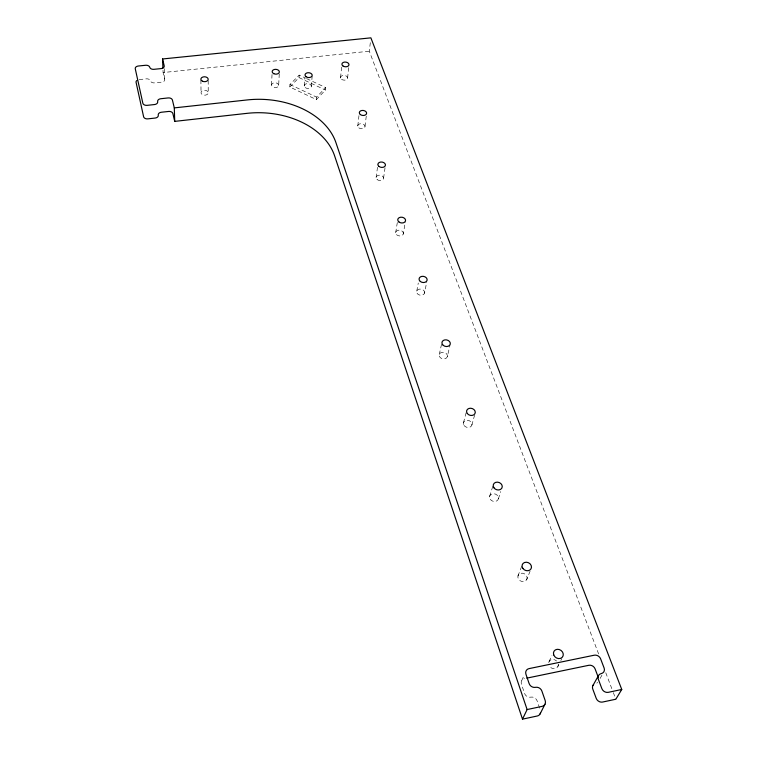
<?xml version="1.0" encoding="UTF-8"?>
<svg xmlns="http://www.w3.org/2000/svg" width="757" height="757" viewBox="0 0 757 757"><rect width="100%" height="100%" fill="white"/><g stroke="black" fill="none" stroke-linecap="round" stroke-linejoin="round"><path stroke-width="0.57" stroke-dasharray="3.79 2.84" d="M271.555 84.916L272.113 72.596M278.671 85.427A3.567 2.403 3.8 0 0 273.495 82.977A3.567 2.403 3.8 0 0 273.182 87.131A3.567 2.403 3.8 0 0 278.671 85.427L279.352 72M306.604 78.605L325.671 87.575L325.453 90.055L316.35 99.583L289.799 86.989L289.95 84.5L299.195 75.113L305.544 78.103M289.799 86.989L299.024 77.602L299.195 75.113M304.257 85.778L304.797 78.141M311.373 86.298L312.121 76.476M316.35 99.583L316.549 97.104L325.671 87.575M340.574 77.526L341.786 65.272M347.605 78.037L348.873 65.783M357.768 125.965L359.31 112.679M598.626 653.963L369.302 51.211L370.495 41.19M365.006 126.476L366.492 114.307M376.087 177.611L377.885 164.458M383.572 178.122L385.143 167.174M395.665 232.787L397.756 219.814M403.273 234.055A3.889 2.867 9 0 0 398.513 230.204A3.889 2.867 9 0 0 396.819 234.916A3.889 2.867 9 0 0 403.273 234.055L405.269 222.17M416.757 291.095L418.29 282.986M424.516 293.205A4.031 3.075 10.6 0 0 419.539 289.098A4.031 3.075 10.6 0 0 417.855 294.161A4.031 3.075 10.6 0 0 424.516 293.205L426.797 281.642M439.259 354.475L441.785 343.176M447.321 356.708A4.182 3.293 12.8 0 0 442.107 352.317A4.182 3.293 12.8 0 0 440.442 357.777A4.182 3.293 12.8 0 0 447.321 356.708L449.942 345.429M463.483 422.69L466.388 411.751M471.876 425.065L474.573 415.233M489.628 496.327L492.968 485.833M498.371 498.854L500.784 491.52M517.93 576.039L522.15 565.119M526.664 579.73A4.788 4.097 26.4 0 0 522.188 573.163A4.788 4.097 26.4 0 0 518.621 579.285A4.788 4.097 26.4 0 0 526.664 579.73L531.007 568.848M521.687 680.638L524.393 674.648M549.062 661.533L551.976 655.448M557.824 666.595L558.827 664.58M560.823 660.539L561.817 658.514M600.074 678.509L602.317 674.534M163.001 70.278L163.096 72.54L369.302 51.211M139.156 79.599L146.319 78.851A3.624 2.422 -0.3 0 1 150.435 80.867A3.615 2.422 -0.1 0 0 154.57 82.891L161.724 82.144A3.615 2.413 0.1 0 0 164.723 79.381L163.096 72.54M299.024 77.602L325.453 90.055M289.95 84.5L316.549 97.104M605.761 672.727L612.905 691.501M613.321 692.598L615.838 699.222M539.627 708.164L537.11 700.831A5.176 4.561 37.6 0 0 530.827 697.14A5.138 4.533 36.5 0 1 524.573 693.459L521.431 684.177A5.11 4.504 35.5 0 1 524.516 678.603M164.316 68.707L164.752 80.005M200.898 80.091L201.031 92.468M208.184 80.611L208.241 92.988A3.615 2.451 1.4 0 1 202.573 94.72A3.615 2.451 1.4 0 1 203.094 90.49A3.615 2.451 1.4 0 1 208.241 92.988M558.278 664.324A5.062 4.391 34.6 0 1 555.051 668.592A5.062 4.391 34.6 0 1 549.431 666.141M548.664 662.621A5.062 4.391 34.6 0 1 556.594 660.993M597.718 682.417A5.138 4.391 37 0 1 596.781 683.107M464.032 425.462A4.362 3.539 15.9 0 0 471.479 425.907A4.362 3.539 15.9 0 0 467.514 420.286A4.362 3.539 15.9 0 0 464.032 425.462M377.175 179.598A3.757 2.678 7.7 0 0 383.439 178.813A3.757 2.678 7.7 0 0 378.869 175.208A3.757 2.678 7.7 0 0 377.175 179.598M358.799 127.829A3.634 2.517 6.8 0 0 364.874 127.119A3.634 2.517 6.8 0 0 360.493 123.722A3.634 2.517 6.8 0 0 358.799 127.829M490.243 499.317A4.551 3.804 20.3 0 0 497.974 499.762A4.551 3.804 20.3 0 0 493.763 493.696A4.551 3.804 20.3 0 0 490.243 499.317M341.558 79.277A3.52 2.356 6.1 0 0 347.463 78.643A3.52 2.356 6.1 0 0 343.243 75.435A3.52 2.356 6.1 0 0 341.558 79.277M305.203 87.566A3.567 2.403 4.9 0 0 311.222 86.904A3.567 2.403 4.9 0 0 307.02 83.649A3.567 2.403 4.9 0 0 305.203 87.566"/><path stroke-width="1.14" d="M540.526 712.753A5.204 4.589 38.6 0 1 537.262 715.999L522.5 719.15L527.109 709.555L335.938 142.647A76.22 53.785 3.2 0 0 247.407 99.915L174.299 107.891L172.416 100.038A3.728 2.536 0.2 0 0 168.139 97.937L160.777 98.732A3.738 2.536 -0.1 0 0 157.664 101.627A3.747 2.545 -0.3 0 1 154.542 104.542L147.123 105.346A3.747 2.545 -0.6 0 1 142.846 103.226L135.266 68.783A3.671 2.432 -0.5 0 1 138.361 66.01L145.599 65.272A3.662 2.432 -0.2 0 1 149.763 67.297A3.653 2.422 0 0 0 153.936 69.322L161.165 68.584A3.653 2.422 0.2 0 0 164.203 65.812L162.556 58.97L370.883 37.85L621.752 689.476L615.838 699.222L602.581 702.051A5.204 4.447 38.6 0 1 596.232 698.37L592.778 689.088A5.176 4.419 37.8 0 1 593.592 684.612M540.12 713.898L544.964 704.256M592.911 685.539L598.456 675.651M527.109 709.555L542.078 706.376A5.28 4.637 37.8 0 0 545.191 700.575L541.889 691.056A5.242 4.608 36.7 0 0 535.511 687.328A5.214 4.58 35.7 0 1 529.143 683.599L525.935 674.232A5.176 4.542 34.7 0 1 529.058 668.611L594.273 655.202A5.185 4.4 35.5 0 1 600.613 658.817L604.105 668.005A5.214 4.428 36.3 0 1 601.228 673.598A5.252 4.457 37.1 0 0 598.333 679.228L601.853 688.605A5.28 4.495 37.9 0 0 608.306 692.333L621.752 689.476M526.815 678.13L588.842 665.289A5.11 4.362 36.1 0 1 595.087 668.866L598.134 676.957M136.771 80.564A3.634 2.432 -0.6 0 0 136.09 82.371L143.612 116.758A3.709 2.545 -0.7 0 0 147.842 118.868L155.176 118.054A3.7 2.536 -0.4 0 0 158.27 115.149A3.7 2.536 -0.2 0 1 161.345 112.244L168.631 111.449A3.69 2.526 0.1 0 1 172.861 113.541L174.725 121.375L247.056 113.342A75.378 53.652 3.1 0 1 334.622 155.895L522.5 719.15M162.556 58.97L162.916 68.016M174.299 107.891L174.725 121.375M273.797 73.694A3.605 2.413 3.8 0 0 279.352 72A3.605 2.413 3.8 0 0 274.119 69.54A3.605 2.413 3.8 0 0 273.797 73.694M202.45 81.217A3.662 2.451 1.5 0 0 208.175 79.485A3.662 2.451 1.5 0 0 202.98 76.987A3.662 2.451 1.5 0 0 202.45 81.217M467.239 413.445A4.419 3.558 15.7 0 0 474.781 413.899A4.419 3.558 15.7 0 0 470.75 408.241A4.419 3.558 15.7 0 0 467.239 413.445M378.992 166.445A3.804 2.687 7.7 0 0 385.322 165.669A3.804 2.687 7.7 0 0 380.695 162.045A3.804 2.687 7.7 0 0 378.992 166.445M360.351 114.553A3.671 2.517 6.8 0 0 366.492 113.843A3.671 2.517 6.8 0 0 362.054 110.446A3.671 2.517 6.8 0 0 360.351 114.553M443.242 345.362A4.239 3.312 12.7 0 0 450.207 344.293A4.239 3.312 12.7 0 0 444.917 339.874A4.239 3.312 12.7 0 0 443.242 345.362M553.717 654.909A5.138 4.428 33.9 0 0 562.12 657.426A5.138 4.428 33.9 0 0 559.243 649.525A5.138 4.428 33.9 0 0 553.717 654.909M493.933 487.801A4.618 3.832 20 0 0 501.768 488.256A4.618 3.832 20 0 0 497.491 482.143A4.618 3.832 20 0 0 493.933 487.801M398.92 221.952A3.936 2.877 8.9 0 0 405.449 221.091A3.936 2.877 8.9 0 0 400.623 217.221A3.936 2.877 8.9 0 0 398.92 221.952M342.883 65.906A3.558 2.366 6.1 0 0 348.854 65.272A3.558 2.366 6.1 0 0 344.586 62.074A3.558 2.366 6.1 0 0 342.883 65.906M420.286 281.434A4.078 3.085 10.5 0 0 427.024 280.478A4.078 3.085 10.5 0 0 421.98 276.352A4.078 3.085 10.5 0 0 420.286 281.434M522.85 568.403A4.854 4.126 25.9 0 0 531.007 568.848A4.854 4.126 25.9 0 0 526.465 562.224A4.854 4.126 25.9 0 0 522.85 568.403M305.979 76.656A3.596 2.413 4.9 0 0 312.045 76.003A3.596 2.413 4.9 0 0 307.806 72.738A3.596 2.413 4.9 0 0 305.979 76.656"/></g></svg>
